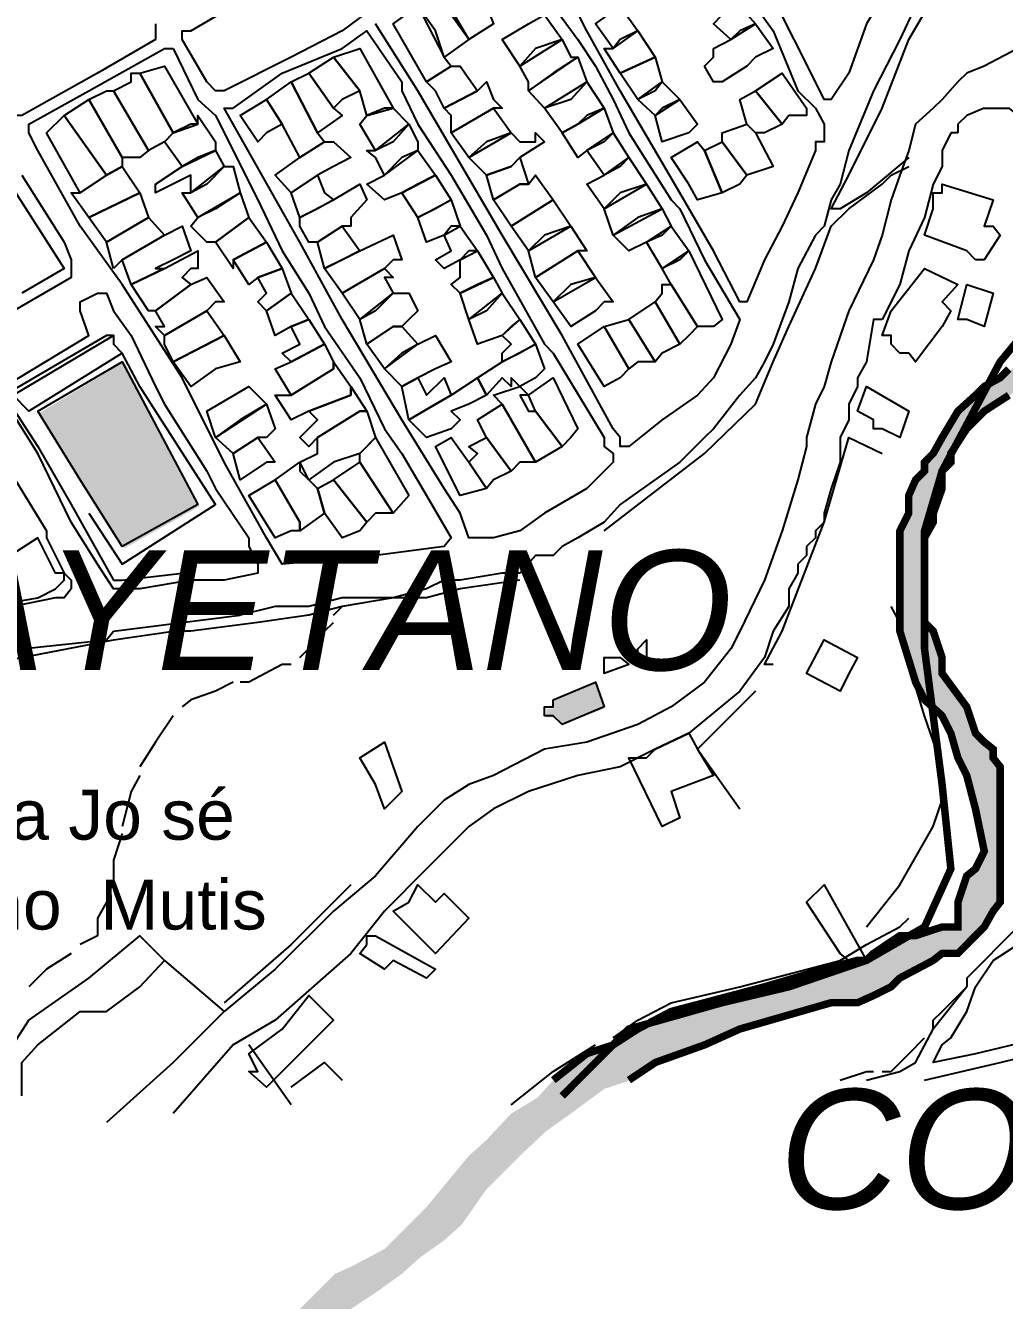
# Model space of a CAD drawing. Header units: millimetres. Extents: x -3588 to 75209, y -3737 to 38254.
# Drawn here: x 5899.6 to 6056.7, y 5026.6 to 5231.1 of the extents above; entities that cross this region are included whole.
import ezdxf

# ---------------------------------------------------------------- set-up
doc = ezdxf.new("R2010")
doc.units = ezdxf.units.MM
for name, color, linetype in [('H', 250, 'Continuous'), ('P', 253, 'Continuous'), ('T', 7, 'Continuous')]:
    doc.layers.add(name, color=color, linetype=linetype)

msp = doc.modelspace()

# ---------------------------------------------------------------- hatches: boundary and pattern name
at = {"layer": 'H', "linetype": 'Continuous'}
for points in [[(6100.851, 5229.929), (6100.851, 5221.751), (6096.899, 5217.798), (6092.658, 5213.845), (6088.705, 5211.013), (6087.296, 5207.076), (6084.752, 5205.652), (6083.343, 5202.835), (6079.118, 5198.882), (6076.574, 5193.521), (6073.741, 5190.688), (6072.333, 5187.871), (6071.213, 5185.327), (6068.38, 5182.51), (6066.972, 5179.966), (6064.427, 5178.557), (6064.427, 5177.149), (6063.019, 5175.741), (6061.61, 5174.316), (6058.794, 5173.196), (6057.657, 5171.788), (6053.416, 5168.955), (6050.888, 5166.426), (6048.055, 5162.185), (6048.055, 5160.777), (6046.647, 5159.641), (6046.647, 5156.824), (6045.239, 5152.871), (6045.239, 5151.463), (6044.102, 5148.63), (6044.102, 5146.102), (6044.102, 5144.677), (6044.102, 5140.452), (6044.102, 5137.908), (6044.102, 5135.091), (6045.239, 5133.667), (6046.647, 5129.714), (6046.647, 5126.897), (6050.888, 5121.536), (6052.008, 5117.583), (6053.416, 5116.175), (6054.841, 5114.766), (6054.841, 5113.342), (6056.249, 5112.222), (6056.249, 5107.981), (6056.249, 5104.028), (6056.249, 5101.211), (6056.249, 5098.667), (6056.249, 5094.442), (6056.249, 5090.489), (6054.841, 5089.064), (6053.416, 5086.248), (6050.888, 5083.703), (6049.463, 5082.295), (6046.647, 5082.295), (6045.239, 5080.887), (6039.877, 5078.342), (6038.469, 5076.934), (6035.924, 5075.525), (6033.092, 5074.117), (6029.139, 5074.117), (6014.191, 5070.164), (6008.814, 5067.331), (6004.589, 5065.923), (6000.636, 5064.803), (5996.683, 5061.97), (5992.442, 5060.562), (5987.081, 5056.609), (5983.128, 5053.792), (5978.903, 5049.839), (5973.542, 5044.478), (5969.589, 5038.829), (5966.756, 5036.284), (5962.803, 5033.468), (5959.987, 5030.923), (5956.034, 5028.09), (5951.793, 5025.274), (5947.84, 5024.153), (5943.615, 5021.321), (5941.07, 5019.912), (5939.662, 5018.504), (5938.254, 5017.368), (5938.254, 5015.96), (5936.845, 5014.551), (5936.845, 5013.143), (5935.709, 5011.719), (5932.892, 5010.598), (5931.468, 5010.598), (5931.468, 5009.19), (5928.94, 5007.766), (5927.515, 5006.357), (5924.699, 5003.829), (5922.154, 5000.996), (5920.746, 4998.179), (5919.337, 4998.179), (5916.521, 4997.043), (5912.568, 4994.226), (5909.735, 4992.818), (5905.782, 4990.274), (5904.374, 4990.274), (5904.374, 4988.865), (5902.966, 4987.441), (5902.966, 4986.033), (5902.966, 4983.504), (5901.829, 4979.263), (5901.829, 4975.31), (5901.829, 4971.069), (5901.829, 4969.949), (5901.829, 4968.541), (5900.421, 4967.116), (5899.013, 4964.3), (5897.604, 4963.179), (5895.06, 4961.755), (5892.243, 4961.755), (5890.819, 4961.755), (5885.457, 4961.755), (5882.641, 4961.755), (5880.096, 4963.179), (5878.688, 4963.179), (5877.28, 4964.3), (5875.871, 4965.708), (5875.871, 4967.116), (5874.735, 4971.069), (5873.327, 4976.718), (5873.327, 4979.263), (5871.918, 4982.08), (5870.494, 4987.441), (5867.965, 4991.394), (5866.541, 4992.818), (5866.541, 4994.226), (5865.133, 4994.226), (5861.18, 4995.635), (5858.363, 4995.635), (5856.955, 4995.635), (5855.547, 4994.226), (5854.41, 4992.818), (5853.002, 4991.394), (5851.594, 4990.274), (5850.169, 4988.865), (5848.761, 4984.624), (5847.641, 4982.08), (5844.808, 4976.718), (5841.991, 4971.069), (5840.855, 4965.708), (5839.447, 4961.755), (5839.447, 4960.347), (5840.855, 4958.938), (5840.855, 4957.53), (5841.991, 4956.394), (5843.4, 4954.985), (5846.216, 4953.577), (5850.169, 4950.744), (5854.41, 4948.216), (5856.955, 4945.383), (5858.363, 4942.855), (5859.771, 4941.43), (5859.771, 4938.614), (5859.771, 4937.205), (5859.771, 4934.661), (5859.771, 4933.252), (5859.771, 4930.42), (5856.955, 4927.891), (5854.41, 4922.53), (5851.594, 4918.289), (5843.4, 4908.975), (5835.222, 4899.372), (5828.436, 4891.195), (5821.667, 4883.001), (5814.897, 4876.231), (5813.761, 4873.687), (5812.352, 4870.87), (5805.567, 4860.131), (5802.75, 4854.77), (5800.206, 4850.545), (5798.797, 4849.121), (5795.981, 4848.001), (5792.028, 4846.592), (5787.787, 4845.168), (5785.242, 4845.168), (5783.834, 4845.168), (5781.017, 4845.168), (5779.881, 4845.168), (5778.473, 4845.168), (5774.248, 4846.592), (5771.703, 4848.001), (5767.462, 4851.953), (5764.917, 4853.362), (5762.101, 4853.362), (5760.693, 4853.362), (5758.148, 4853.362), (5752.787, 4851.953), (5744.593, 4850.545), (5739.232, 4849.121), (5732.462, 4848.001), (5726.813, 4846.592), (5721.451, 4846.592), (5718.907, 4846.592), (5716.09, 4848.001), (5713.273, 4849.121), (5709.321, 4850.545), (5706.488, 4853.362), (5703.943, 4855.906), (5701.127, 4858.723), (5698.582, 4860.131), (5694.357, 4864.084), (5688.996, 4868.325), (5686.163, 4869.446), (5683.619, 4872.278), (5679.394, 4877.639), (5678.257, 4880.456), (5678.257, 4881.88), (5679.394, 4881.88), (5682.21, 4883.001), (5683.619, 4883.001), (5685.043, 4881.88), (5686.163, 4881.88), (5687.572, 4880.456), (5690.404, 4877.639), (5694.357, 4873.687), (5698.582, 4869.446), (5701.127, 4866.917), (5705.368, 4862.676), (5709.321, 4860.131), (5712.137, 4858.723), (5714.682, 4855.906), (5718.907, 4854.77), (5721.451, 4853.362), (5724.268, 4853.362), (5728.221, 4853.362), (5733.598, 4853.362), (5741.776, 4854.77), (5746.017, 4854.77), (5749.97, 4855.906), (5752.787, 4857.315), (5755.331, 4858.723), (5759.556, 4857.315), (5762.101, 4857.315), (5766.342, 4855.906), (5768.87, 4854.77), (5771.703, 4853.362), (5774.248, 4849.121), (5781.017, 4850.545), (5786.667, 4850.545), (5790.619, 4851.953), (5795.981, 4853.362), (5800.206, 4860.131), (5804.159, 4865.493), (5806.991, 4872.278), (5810.944, 4879.048), (5814.897, 4884.409), (5819.122, 4889.77), (5825.892, 4897.964), (5840.855, 4912.928), (5846.216, 4919.697), (5848.761, 4925.058), (5850.169, 4926.467), (5851.594, 4929.299), (5851.594, 4931.844), (5853.002, 4934.661), (5853.002, 4937.205), (5851.594, 4940.022), (5850.169, 4941.43), (5848.761, 4943.975), (5846.216, 4946.791), (5841.991, 4949.624), (5838.038, 4952.169), (5835.222, 4953.577), (5835.222, 4954.985), (5834.086, 4956.394), (5834.086, 4958.938), (5834.086, 4963.179), (5834.086, 4967.116), (5836.63, 4973.902), (5839.447, 4977.855), (5841.991, 4982.08), (5843.4, 4986.033), (5846.216, 4991.394), (5848.761, 4994.226), (5850.169, 4995.635), (5851.594, 4997.043), (5853.002, 4998.179), (5854.41, 4998.179), (5856.955, 4999.588), (5859.771, 4999.588), (5863.724, 4999.588), (5867.965, 4998.179), (5869.086, 4998.179), (5870.494, 4995.635), (5871.918, 4992.818), (5874.735, 4990.274), (5877.28, 4982.08), (5880.096, 4977.855), (5880.096, 4973.902), (5881.505, 4972.493), (5881.505, 4969.949), (5882.641, 4968.541), (5882.641, 4967.116), (5885.457, 4965.708), (5886.866, 4964.3), (5888.29, 4964.3), (5889.41, 4964.3), (5892.243, 4965.708), (5895.06, 4967.116), (5896.196, 4968.541), (5897.604, 4969.949), (5899.013, 4971.069), (5899.013, 4973.902), (5899.013, 4975.31), (5899.013, 4977.855), (5899.013, 4980.671), (5899.013, 4984.624), (5900.421, 4987.441), (5901.829, 4988.865), (5901.829, 4990.274), (5904.374, 4992.818), (5907.19, 4994.226), (5909.735, 4995.635), (5911.143, 4997.043), (5913.976, 4998.179), (5916.521, 4999.588), (5919.337, 5002.404), (5920.746, 5003.829), (5923.29, 5006.357), (5924.699, 5009.19), (5927.515, 5010.598), (5928.94, 5011.719), (5931.468, 5014.551), (5931.468, 5017.368), (5932.892, 5017.368), (5934.301, 5018.504), (5935.709, 5018.504), (5938.254, 5021.321), (5939.662, 5022.729), (5941.07, 5024.153), (5942.479, 5025.274), (5943.615, 5025.274), (5945.023, 5026.682), (5947.84, 5029.515), (5949.264, 5030.923), (5951.793, 5032.043), (5957.17, 5034.876), (5959.987, 5037.693), (5963.94, 5041.645), (5970.709, 5049.839), (5973.542, 5052.368), (5977.495, 5056.609), (5981.72, 5059.154), (5984.264, 5061.97), (5989.914, 5065.923), (5993.867, 5067.331), (5997.82, 5070.164), (6003.453, 5072.693), (6008.814, 5074.117), (6018.144, 5076.934), (6027.73, 5079.478), (6033.092, 5080.887), (6034.516, 5080.887), (6035.924, 5082.295), (6039.877, 5085.128), (6041.286, 5085.128), (6042.694, 5085.128), (6046.647, 5086.248), (6048.055, 5086.248), (6049.463, 5086.248), (6049.463, 5087.656), (6049.463, 5090.489), (6050.888, 5094.442), (6052.008, 5095.85), (6053.416, 5098.667), (6052.008, 5105.452), (6050.888, 5110.814), (6049.463, 5113.342), (6048.055, 5117.583), (6046.647, 5120.128), (6044.102, 5122.944), (6042.694, 5125.777), (6039.877, 5133.667), (6039.877, 5135.091), (6039.877, 5137.908), (6039.877, 5140.452), (6039.877, 5144.677), (6039.877, 5147.222), (6039.877, 5150.039), (6041.286, 5152.871), (6041.286, 5155.416), (6042.694, 5158.233), (6044.102, 5159.641), (6044.102, 5160.777), (6045.239, 5162.185), (6046.647, 5165.002), (6049.463, 5168.955), (6052.008, 5171.788), (6053.416, 5173.196), (6056.249, 5174.316), (6057.657, 5175.741), (6058.794, 5177.149), (6060.202, 5177.149), (6061.61, 5178.557), (6063.019, 5179.966), (6065.563, 5182.51), (6065.563, 5183.918), (6066.972, 5185.327), (6068.38, 5186.751), (6069.788, 5189.28), (6069.788, 5190.688), (6071.213, 5192.112), (6072.333, 5193.521), (6072.333, 5194.641), (6072.333, 5197.474), (6073.741, 5198.882), (6075.165, 5200.29), (6076.574, 5202.835), (6077.982, 5205.652), (6079.118, 5207.076), (6077.982, 5208.196), (6077.982, 5209.604), (6079.118, 5211.013), (6080.527, 5212.437), (6081.935, 5214.966), (6083.343, 5214.966), (6084.752, 5216.39), (6085.888, 5217.798), (6088.705, 5220.615), (6091.537, 5223.16), (6095.49, 5225.976), (6096.899, 5227.401), (6100.851, 5229.929), (6100.851, 5229.929)], [(5915.384, 5147.222), (5901.829, 5168.955), (5915.384, 5177.149), (5927.515, 5153.992), (5915.384, 5147.222), (5915.384, 5147.222)], [(5984.264, 5122.944), (5991.034, 5125.777), (5992.442, 5121.536), (5985.673, 5118.991), (5984.264, 5120.128), (5983.128, 5120.128), (5983.128, 5121.536), (5984.264, 5121.536), (5984.264, 5122.944), (5984.264, 5122.944)]]:
    msp.add_hatch(color=256, dxfattribs=at).paths.add_polyline_path(points)

# ---------------------------------------------------------------- linework, layer by layer
at = {"layer": 'P'}
for points in [[(6026.322, 5276.228), (6028.867, 5270.867), (6031.683, 5266.626), (6033.092, 5262.673), (6037.045, 5255.903), (6042.406, 5247.725), (6041.286, 5246.301), (6038.469, 5242.348), (6037.045, 5235.578), (6034.516, 5231.337), (6031.683, 5223.448), (6028.867, 5219.207), (6027.73, 5219.207), (6026.322, 5222.023), (6019.553, 5235.578), (6012.767, 5246.301), (6005.997, 5257.312), (5999.228, 5270.867), (6000.636, 5271.987), (6020.961, 5284.422), (6022.081, 5284.422), (6022.081, 5281.589), (6026.322, 5276.228)], [(6016.72, 5234.17), (6019.553, 5230.217), (6023.505, 5220.615), (6026.322, 5217.798), (6027.73, 5215.254), (6027.73, 5212.437), (6026.322, 5212.437), (6026.322, 5211.013), (6023.505, 5204.243), (6020.961, 5198.882), (6018.144, 5193.521), (6015.312, 5186.751), (6014.191, 5186.751), (6009.95, 5194.929), (6004.589, 5204.243), (5994.987, 5220.615), (5989.626, 5230.217), (5984.264, 5240.94)], [(5920.458, 5231.337), (5920.458, 5230.217), (5920.458, 5228.809), (5911.143, 5223.448), (5899.013, 5216.662), (5897.604, 5216.662), (5896.196, 5217.798), (5892.243, 5223.448), (5884.049, 5239.531)], [(5981.432, 5238.123), (5988.217, 5228.809), (5991.034, 5224.568), (5993.867, 5219.207), (5996.395, 5213.845), (6003.181, 5203.123), (6004.589, 5201.699), (6008.542, 5193.521), (6014.191, 5183.918), (6012.767, 5179.966), (6009.95, 5174.604), (6007.406, 5171.788), (6001.756, 5167.835), (5996.395, 5163.594), (5994.987, 5163.594), (5994.987, 5165.002), (5993.867, 5166.426), (5985.673, 5181.374), (5976.07, 5197.474), (5962.531, 5220.615), (5955.746, 5231.337)], [(5967.893, 5232.762), (5966.756, 5235.578), (5970.709, 5238.123), (5973.542, 5234.17), (5974.662, 5231.337), (5970.709, 5228.809), (5967.893, 5232.762)], [(5955.746, 5234.17), (5950.385, 5230.217), (5942.207, 5225.976), (5931.468, 5220.615), (5930.06, 5220.615), (5928.651, 5222.023), (5924.699, 5228.809), (5924.699, 5230.217), (5926.107, 5230.217), (5932.892, 5234.17)], [(5966.756, 5225.976), (5967.893, 5224.568), (5963.94, 5222.023), (5958.578, 5231.337), (5962.531, 5234.17), (5966.756, 5225.976)], [(5965.348, 5230.217), (5962.531, 5234.17), (5966.756, 5235.578), (5970.709, 5228.809), (5966.756, 5225.976), (5965.348, 5230.217)], [(5994.987, 5228.809), (5993.867, 5227.401), (5991.034, 5231.337), (5994.987, 5234.17), (5997.82, 5230.217), (5994.987, 5228.809)], [(6014.191, 5230.217), (6012.767, 5228.809), (6009.95, 5231.337), (6011.359, 5232.762), (6014.191, 5234.17), (6016.72, 5231.337), (6014.191, 5230.217)], [(6041.286, 5209.893), (6034.516, 5204.243), (6030.275, 5201.699), (6028.867, 5201.699), (6031.683, 5207.076), (6037.045, 5217.798), (6041.286, 5228.809), (6045.239, 5235.578)], [(6042.406, 5234.17), (6039.877, 5228.809)], [(5981.432, 5227.401), (5978.903, 5224.568), (5976.07, 5228.809), (5980.311, 5231.337), (5982.856, 5232.762), (5985.673, 5228.809), (5981.432, 5227.401)], [(5950.385, 5227.401), (5954.337, 5230.217), (5959.987, 5222.023), (5959.987, 5220.615), (5962.531, 5215.254), (5967.893, 5207.076), (5973.542, 5197.474), (5976.07, 5192.112), (5982.856, 5179.966), (5984.264, 5178.557), (5992.442, 5165.002), (5992.442, 5163.594), (5993.867, 5162.474), (5993.867, 5161.049), (5989.626, 5156.824), (5982.856, 5152.871), (5978.903, 5150.039), (5974.662, 5148.918), (5972.118, 5148.918), (5970.709, 5148.918), (5969.301, 5152.871), (5966.756, 5156.824), (5959.987, 5167.835), (5950.385, 5183.918), (5943.615, 5196.337), (5931.468, 5217.798), (5932.892, 5217.798), (5940.782, 5223.448), (5950.385, 5227.401)], [(5994.987, 5223.448), (5992.442, 5227.401), (5993.867, 5227.401), (5997.82, 5230.217), (6000.636, 5225.976), (5994.987, 5223.448)], [(6016.72, 5225.976), (6015.312, 5224.568), (6011.359, 5222.023), (6009.95, 5222.023), (6008.542, 5224.568), (6009.95, 5225.976), (6009.95, 5227.401), (6012.767, 5228.809), (6016.72, 5231.337), (6019.553, 5227.401), (6016.72, 5225.976)], [(5984.264, 5223.448), (5980.311, 5220.615), (5980.311, 5222.023), (5978.903, 5224.568), (5985.673, 5228.809), (5987.081, 5225.976), (5988.217, 5225.976), (5984.264, 5223.448)], [(6039.877, 5228.809), (6035.636, 5220.615)], [(5923.29, 5227.401), (5927.243, 5219.207), (5930.06, 5216.662), (5936.845, 5203.123), (5940.782, 5194.929), (5945.023, 5188.159), (5947.568, 5182.798), (5953.217, 5174.604), (5957.17, 5166.426), (5959.987, 5162.474), (5963.94, 5155.688), (5967.893, 5148.918), (5966.756, 5147.51), (5955.746, 5146.102), (5940.782, 5144.677), (5938.254, 5148.918), (5931.468, 5161.049), (5924.699, 5174.604), (5915.096, 5189.568), (5908.327, 5198.882), (5901.557, 5211.013), (5900.133, 5213.845), (5900.133, 5215.254), (5909.735, 5220.615), (5921.882, 5227.401), (5923.29, 5227.401)], [(5950.385, 5219.207), (5948.976, 5217.798), (5945.023, 5223.448), (5948.976, 5225.976), (5953.217, 5220.615), (5950.385, 5219.207)], [(5957.17, 5217.798), (5954.337, 5216.662), (5953.217, 5220.615), (5948.976, 5225.976), (5953.217, 5227.401), (5958.578, 5217.798), (5957.17, 5217.798)], [(5987.081, 5219.207), (5982.856, 5217.798), (5980.311, 5220.615), (5988.217, 5225.976), (5989.626, 5222.023), (5987.081, 5219.207)], [(6000.636, 5220.615), (5997.82, 5219.207), (5994.987, 5223.448), (6000.636, 5225.976), (6001.756, 5222.023), (6000.636, 5220.615)], [(6058.794, 5227.401), (6053.416, 5224.568), (6050.6, 5223.448), (6049.191, 5222.023)], [(5926.107, 5215.254), (5923.29, 5213.845), (5917.929, 5223.448), (5921.882, 5224.568), (5927.243, 5215.254), (5926.107, 5215.254)], [(5965.348, 5220.615), (5963.94, 5222.023), (5967.893, 5224.568), (5969.301, 5224.568), (5972.118, 5220.615), (5966.756, 5217.798), (5965.348, 5220.615)], [(5921.882, 5212.437), (5919.337, 5211.013), (5913.688, 5220.615), (5916.521, 5222.023), (5916.521, 5223.448), (5917.929, 5223.448), (5923.29, 5213.845), (5921.882, 5212.437)], [(5946.432, 5213.845), (5947.568, 5212.437), (5943.615, 5209.893), (5940.782, 5215.254), (5938.254, 5219.207), (5942.207, 5222.023), (5946.432, 5213.845)], [(5948.976, 5217.798), (5950.385, 5216.662), (5946.432, 5213.845), (5942.207, 5222.023), (5945.023, 5223.448), (5948.976, 5217.798)], [(5974.662, 5217.798), (5967.893, 5213.845), (5967.893, 5216.662), (5966.756, 5217.798), (5972.118, 5220.615), (5973.542, 5222.023), (5974.662, 5219.207), (5976.07, 5217.798), (5974.662, 5217.798)], [(5989.626, 5216.662), (5988.217, 5215.254), (5985.673, 5213.845), (5982.856, 5217.798), (5989.626, 5222.023), (5992.442, 5217.798), (5989.626, 5216.662)], [(6001.756, 5217.798), (6000.636, 5216.662), (5997.82, 5219.207), (6001.756, 5222.023), (6004.589, 5219.207), (6001.756, 5217.798)], [(6022.081, 5216.662), (6020.961, 5215.254), (6016.72, 5220.615), (6020.961, 5223.448), (6024.914, 5217.798), (6024.914, 5216.662), (6022.081, 5216.662)], [(6049.191, 5222.023), (6046.647, 5219.207)], [(5917.929, 5209.893), (5915.096, 5209.893), (5909.735, 5219.207), (5912.568, 5220.615), (5913.688, 5220.615), (5919.337, 5211.013), (5917.929, 5209.893)], [(6018.144, 5213.845), (6016.72, 5213.845), (6015.312, 5215.254), (6014.191, 5219.207), (6016.72, 5220.615), (6020.961, 5215.254), (6018.144, 5213.845)], [(6035.636, 5220.615), (6031.683, 5211.013)], [(5915.096, 5208.484), (5912.568, 5207.076), (5905.782, 5216.662), (5909.735, 5219.207), (5915.096, 5209.893), (5915.096, 5208.484)], [(5938.254, 5213.845), (5936.845, 5212.437), (5934.013, 5216.662), (5938.254, 5219.207), (5940.782, 5215.254), (5938.254, 5213.845)], [(5958.578, 5212.437), (5955.746, 5211.013), (5953.217, 5215.254), (5954.337, 5216.662), (5958.578, 5217.798), (5961.107, 5215.254), (5958.578, 5212.437)], [(5973.542, 5212.437), (5970.709, 5209.893), (5967.893, 5213.845), (5974.662, 5217.798), (5977.495, 5213.845), (5973.542, 5212.437)], [(5992.442, 5212.437), (5989.626, 5211.013), (5988.217, 5209.893), (5985.673, 5213.845), (5988.217, 5215.254), (5992.442, 5217.798), (5993.867, 5213.845), (5992.442, 5212.437)], [(6005.997, 5213.845), (6001.756, 5212.437), (6000.636, 5216.662), (6004.589, 5219.207), (6007.406, 5215.254), (6005.997, 5213.845)], [(6045.239, 5217.798), (6042.406, 5215.254)], [(6046.647, 5219.207), (6045.239, 5217.798)], [(6053.416, 5217.798), (6050.6, 5216.662), (6049.191, 5215.254)], [(6053.416, 5217.798), (6054.841, 5217.798), (6057.369, 5217.798), (6058.794, 5216.662), (6061.61, 5216.662), (6062.731, 5215.254)], [(5908.327, 5204.243), (5902.966, 5213.845), (5905.782, 5216.662), (5912.568, 5207.076), (5908.327, 5204.243)], [(5927.243, 5209.893), (5924.699, 5208.484), (5921.882, 5212.437), (5923.29, 5213.845), (5927.243, 5215.254), (5927.243, 5216.662), (5930.06, 5212.437), (5930.06, 5211.013), (5927.243, 5209.893)], [(5959.987, 5209.893), (5957.17, 5207.076), (5955.746, 5209.893), (5954.337, 5211.013), (5955.746, 5211.013), (5961.107, 5215.254), (5962.531, 5212.437), (5962.531, 5211.013), (5959.987, 5209.893)], [(5982.856, 5212.437), (5978.903, 5209.893), (5977.495, 5208.484), (5973.542, 5207.076), (5970.709, 5209.893), (5977.495, 5213.845), (5978.903, 5212.437), (5980.311, 5212.437), (5981.432, 5212.437), (5981.432, 5213.845), (5982.856, 5212.437)], [(5994.987, 5208.484), (5992.442, 5207.076), (5989.626, 5211.013), (5993.867, 5213.845), (5996.395, 5209.893), (5994.987, 5208.484)], [(6016.72, 5213.845), (6019.553, 5208.484), (6015.312, 5207.076), (6011.359, 5212.437), (6011.359, 5213.845), (6015.312, 5215.254), (6016.72, 5213.845)], [(6042.406, 5215.254), (6041.286, 5211.013)], [(6048.055, 5213.845), (6046.647, 5211.013)], [(6049.191, 5213.845), (6048.055, 5213.845)], [(6049.191, 5215.254), (6049.191, 5213.845)], [(5948.976, 5208.484), (5946.432, 5207.076), (5942.207, 5204.243), (5939.662, 5207.076), (5943.615, 5209.893), (5947.568, 5212.437), (5948.976, 5212.437), (5951.793, 5209.893), (5948.976, 5208.484)], [(6005.997, 5205.652), (6003.181, 5209.893), (6007.406, 5212.437), (6008.542, 5211.013), (6011.359, 5204.243), (6007.406, 5203.123), (6005.997, 5205.652)], [(6014.191, 5205.652), (6011.359, 5204.243), (6008.542, 5211.013), (6011.359, 5212.437), (6015.312, 5207.076), (6014.191, 5205.652)], [(5928.651, 5205.652), (5926.107, 5204.243), (5926.107, 5207.076), (5920.458, 5204.243), (5920.458, 5205.652), (5924.699, 5208.484), (5930.06, 5211.013), (5931.468, 5208.484), (5928.651, 5205.652)], [(5962.531, 5205.652), (5959.987, 5204.243), (5957.17, 5203.123), (5954.337, 5205.652), (5957.17, 5207.076), (5962.531, 5211.013), (5965.348, 5207.076), (5962.531, 5205.652)], [(5980.311, 5205.652), (5978.903, 5205.652), (5974.662, 5203.123), (5973.542, 5207.076), (5977.495, 5208.484), (5978.903, 5209.893), (5980.311, 5205.652)], [(5994.987, 5204.243), (5992.442, 5201.699), (5989.626, 5205.652), (5992.442, 5207.076), (5996.395, 5209.893), (5999.228, 5205.652), (5994.987, 5204.243)], [(6031.683, 5211.013), (6030.275, 5205.652), (6028.867, 5203.123)], [(6041.286, 5211.013), (6039.877, 5207.076)], [(6046.647, 5209.893), (6046.647, 5208.484), (6045.239, 5205.652)], [(6046.647, 5211.013), (6046.647, 5209.893)], [(5909.735, 5200.29), (5906.918, 5204.243), (5908.327, 5204.243), (5912.568, 5207.076), (5915.096, 5208.484), (5917.929, 5204.243), (5909.735, 5200.29)], [(5930.06, 5201.699), (5927.243, 5200.29), (5924.699, 5204.243), (5926.107, 5204.243), (5931.468, 5208.484), (5932.892, 5208.484), (5934.013, 5204.243), (5930.06, 5201.699)], [(5992.442, 5150.039), (6008.542, 5162.474), (6016.72, 5170.363), (6019.553, 5177.149), (6022.081, 5182.798), (6026.322, 5192.112), (6028.867, 5198.882), (6031.683, 5201.699), (6037.045, 5205.652), (6038.469, 5207.076), (6041.286, 5208.484)], [(5899.013, 5207.076), (5905.782, 5196.337), (5906.918, 5193.521), (5906.918, 5192.112), (5906.918, 5190.688), (5890.819, 5181.374)], [(5896.196, 5207.076), (5905.782, 5192.112), (5899.013, 5188.159)], [(5946.432, 5201.699), (5943.615, 5200.29), (5942.207, 5204.243), (5946.432, 5207.076), (5947.568, 5204.243), (5948.976, 5203.123), (5946.432, 5201.699)], [(5946.432, 5196.337), (5945.023, 5196.337), (5943.615, 5198.882), (5943.615, 5200.29), (5948.976, 5203.123), (5953.217, 5205.652), (5954.337, 5203.123), (5951.793, 5200.29), (5951.793, 5198.882), (5950.385, 5198.882), (5946.432, 5196.337)], [(5965.348, 5201.699), (5962.531, 5200.29), (5959.987, 5204.243), (5965.348, 5207.076), (5967.893, 5203.123), (5965.348, 5201.699)], [(5977.495, 5198.882), (5974.662, 5203.123), (5978.903, 5205.652), (5980.311, 5205.652), (5981.432, 5207.076), (5984.264, 5203.123), (5977.495, 5198.882)], [(5997.82, 5200.29), (5993.867, 5197.474), (5992.442, 5201.699), (5999.228, 5205.652), (6001.756, 5201.699), (5997.82, 5200.29)], [(6039.877, 5207.076), (6038.469, 5203.123)], [(6052.008, 5193.521), (6050.6, 5194.929), (6043.83, 5197.474), (6045.239, 5201.699), (6045.239, 5204.243), (6046.647, 5204.243), (6046.647, 5205.652), (6054.841, 5203.123), (6053.416, 5198.882), (6054.841, 5198.882), (6055.961, 5197.474), (6053.416, 5193.521), (6052.008, 5193.521)], [(6045.239, 5205.652), (6043.83, 5200.29)], [(5912.568, 5196.337), (5909.735, 5200.29), (5917.929, 5204.243), (5919.337, 5200.29), (5912.568, 5196.337)], [(5935.421, 5200.29), (5930.06, 5196.337), (5928.651, 5196.337), (5926.107, 5198.882), (5927.243, 5200.29), (5934.013, 5204.243), (5935.421, 5200.29)], [(5967.893, 5198.882), (5966.756, 5197.474), (5963.94, 5196.337), (5962.531, 5200.29), (5967.893, 5203.123), (5969.301, 5198.882), (5967.893, 5198.882)], [(5982.856, 5197.474), (5980.311, 5194.929), (5977.495, 5198.882), (5984.264, 5203.123), (5987.081, 5198.882), (5982.856, 5197.474)], [(6028.867, 5203.123), (6027.73, 5198.882)], [(6038.469, 5203.123), (6037.045, 5197.474)], [(6001.756, 5197.474), (5999.228, 5196.337), (5996.395, 5194.929), (5993.867, 5197.474), (6001.756, 5201.699), (6003.181, 5198.882), (6001.756, 5197.474)], [(5913.688, 5192.112), (5912.568, 5196.337), (5919.337, 5200.29), (5921.882, 5197.474), (5915.096, 5193.521), (5913.688, 5192.112)], [(5938.254, 5196.337), (5932.892, 5193.521), (5932.892, 5192.112), (5930.06, 5196.337), (5935.421, 5200.29), (5938.254, 5196.337)], [(6043.83, 5200.29), (6041.286, 5194.929)], [(5923.29, 5193.521), (5920.458, 5192.112), (5921.882, 5192.112), (5916.521, 5189.568), (5915.096, 5193.521), (5921.882, 5197.474), (5924.699, 5198.882), (5926.107, 5194.929), (5923.29, 5193.521)], [(5950.385, 5193.521), (5947.568, 5192.112), (5946.432, 5196.337), (5950.385, 5198.882), (5953.217, 5194.929), (5950.385, 5193.521)], [(5958.578, 5193.521), (5957.17, 5192.112), (5950.385, 5188.159), (5947.568, 5192.112), (5953.217, 5194.929), (5958.578, 5197.474), (5959.987, 5193.521), (5958.578, 5193.521)], [(5970.709, 5194.929), (5969.301, 5193.521), (5966.756, 5192.112), (5965.348, 5193.521), (5967.893, 5194.929), (5966.756, 5197.474), (5969.301, 5198.882), (5972.118, 5194.929), (5970.709, 5194.929)], [(5988.217, 5194.929), (5981.432, 5190.688), (5980.311, 5194.929), (5987.081, 5198.882), (5989.626, 5194.929), (5988.217, 5194.929)], [(6004.589, 5193.521), (6001.756, 5192.112), (5999.228, 5196.337), (6003.181, 5198.882), (6005.997, 5194.929), (6004.589, 5193.521)], [(6027.73, 5198.882), (6026.322, 5197.474), (6023.505, 5192.112)], [(6037.045, 5197.474), (6035.636, 5193.521)], [(5926.107, 5192.112), (5924.699, 5190.688), (5926.107, 5189.568), (5920.458, 5185.327), (5919.337, 5185.327), (5916.521, 5189.568), (5921.882, 5192.112), (5927.243, 5194.929), (5927.243, 5192.112), (5926.107, 5192.112)], [(5940.782, 5192.112), (5936.845, 5190.688), (5935.421, 5189.568), (5932.892, 5193.521), (5938.254, 5196.337), (5940.782, 5192.112)], [(5972.118, 5189.568), (5969.301, 5188.159), (5967.893, 5189.568), (5969.301, 5190.688), (5969.301, 5193.521), (5972.118, 5194.929), (5974.662, 5190.688), (5972.118, 5189.568)], [(5987.081, 5189.568), (5984.264, 5186.751), (5981.432, 5190.688), (5988.217, 5194.929), (5991.034, 5190.688), (5987.081, 5189.568)], [(6009.95, 5182.798), (6007.406, 5182.798), (6003.181, 5189.568), (6001.756, 5192.112), (6005.997, 5194.929), (6011.359, 5183.918), (6009.95, 5182.798)], [(6041.286, 5194.929), (6039.877, 5189.568)], [(6035.636, 5193.521), (6031.683, 5185.327)], [(5942.207, 5188.159), (5938.254, 5185.327), (5936.845, 5186.751), (5938.254, 5188.159), (5936.845, 5190.688), (5940.782, 5192.112), (5942.207, 5188.159)], [(5955.746, 5185.327), (5953.217, 5183.918), (5950.385, 5188.159), (5957.17, 5192.112), (5958.578, 5190.688), (5957.17, 5190.688), (5958.578, 5188.159), (5955.746, 5185.327)], [(6023.505, 5192.112), (6022.081, 5186.751), (6019.553, 5179.966), (6018.144, 5177.149)], [(6041.286, 5178.557), (6039.877, 5178.557), (6038.469, 5179.966), (6038.469, 5181.374), (6037.045, 5181.374), (6038.469, 5185.327), (6043.83, 5192.112), (6049.191, 5189.568), (6046.647, 5186.751), (6048.055, 5185.327), (6046.647, 5182.798), (6042.406, 5177.149), (6041.286, 5178.557)], [(5930.06, 5186.751), (5928.651, 5185.327), (5921.882, 5181.374), (5920.458, 5182.798), (5921.882, 5182.798), (5920.458, 5185.327), (5926.107, 5189.568), (5928.651, 5190.688), (5931.468, 5186.751), (5930.06, 5186.751)], [(5973.542, 5185.327), (5970.709, 5183.918), (5969.301, 5188.159), (5974.662, 5190.688), (5976.07, 5188.159), (5973.542, 5185.327)], [(5992.442, 5186.751), (5991.034, 5185.327), (5987.081, 5182.798), (5984.264, 5186.751), (5991.034, 5190.688), (5993.867, 5186.751), (5992.442, 5186.751)], [(6005.997, 5181.374), (6004.589, 5179.966), (6000.636, 5186.751), (6001.756, 5188.159), (6001.756, 5189.568), (6003.181, 5189.568), (6007.406, 5182.798), (6005.997, 5181.374)], [(6039.877, 5189.568), (6037.045, 5183.918)], [(6050.6, 5183.918), (6049.191, 5183.918), (6050.6, 5189.568), (6054.841, 5188.159), (6053.416, 5182.798), (6050.6, 5183.918)], [(5896.196, 5173.196), (5909.735, 5181.374), (5908.327, 5185.327), (5908.327, 5186.751), (5911.143, 5188.159), (5912.568, 5188.159), (5913.688, 5185.327)], [(5945.023, 5183.918), (5942.207, 5182.798), (5939.662, 5181.374), (5938.254, 5185.327), (5942.207, 5188.159), (5945.023, 5183.918)], [(5961.107, 5183.918), (5959.987, 5182.798), (5958.578, 5182.798), (5954.337, 5179.966), (5953.217, 5183.918), (5958.578, 5188.159), (5961.107, 5188.159), (5962.531, 5185.327), (5961.107, 5183.918)], [(5977.495, 5182.798), (5976.07, 5181.374), (5972.118, 5179.966), (5970.709, 5183.918), (5976.07, 5188.159), (5978.903, 5183.918), (5977.495, 5182.798)], [(6001.756, 5178.557), (6000.636, 5177.149), (5996.395, 5183.918), (6000.636, 5186.751), (6004.589, 5179.966), (6001.756, 5178.557)], [(5913.688, 5185.327), (5916.521, 5181.374), (5920.458, 5173.196), (5921.882, 5170.363), (5928.651, 5159.641), (5930.06, 5156.824), (5935.421, 5148.918), (5935.421, 5147.51), (5936.845, 5144.677), (5936.845, 5143.269), (5931.468, 5142.149), (5926.107, 5142.149), (5917.929, 5140.724), (5913.688, 5140.724), (5911.143, 5144.677), (5906.918, 5151.463), (5901.557, 5162.474), (5894.772, 5173.196)], [(5921.882, 5179.966), (5921.882, 5181.374), (5928.651, 5185.327), (5931.468, 5181.374), (5923.29, 5177.149), (5921.882, 5179.966)], [(6031.683, 5185.327), (6028.867, 5177.149)], [(5947.568, 5179.966), (5942.207, 5177.149), (5940.782, 5178.557), (5943.615, 5179.966), (5942.207, 5182.798), (5945.023, 5183.918), (5947.568, 5179.966)], [(5959.987, 5178.557), (5957.17, 5176.013), (5954.337, 5179.966), (5958.578, 5182.798), (5959.987, 5182.798), (5962.531, 5179.966), (5959.987, 5178.557)], [(5978.903, 5178.557), (5976.07, 5177.149), (5976.07, 5178.557), (5977.495, 5179.966), (5976.07, 5181.374), (5978.903, 5183.918), (5981.432, 5179.966), (5978.903, 5178.557)], [(5994.987, 5174.604), (5992.442, 5173.196), (5988.217, 5179.966), (5992.442, 5182.798), (5996.395, 5176.013), (5994.987, 5174.604)], [(5997.82, 5177.149), (5996.395, 5176.013), (5992.442, 5182.798), (5996.395, 5183.918), (6000.636, 5177.149), (5997.82, 5177.149)], [(6037.045, 5183.918), (6035.636, 5183.918), (6034.516, 5177.149), (6033.092, 5174.604)], [(5913.688, 5181.374), (5912.568, 5181.374), (5896.196, 5171.788), (5901.557, 5163.594), (5906.918, 5154.28), (5913.688, 5142.149), (5915.096, 5142.149), (5924.699, 5143.269), (5926.107, 5142.149)], [(5913.688, 5179.966), (5915.096, 5178.557), (5900.133, 5169.243), (5897.604, 5171.788), (5913.688, 5181.374), (5913.688, 5179.966)], [(5930.06, 5176.013), (5926.107, 5173.196), (5923.29, 5177.149), (5931.468, 5181.374), (5934.013, 5177.149), (5930.06, 5176.013)], [(5965.348, 5176.013), (5962.531, 5174.604), (5959.987, 5173.196), (5957.17, 5176.013), (5962.531, 5179.966), (5965.348, 5181.374), (5967.893, 5177.149), (5965.348, 5176.013)], [(5909.735, 5152.871), (5915.096, 5144.677), (5930.06, 5154.28), (5917.929, 5173.196), (5915.096, 5178.557), (5913.688, 5179.966)], [(5948.976, 5176.013), (5942.207, 5171.788), (5939.662, 5176.013), (5942.207, 5177.149), (5947.568, 5179.966), (5948.976, 5177.149), (5948.976, 5176.013)], [(5981.432, 5174.604), (5978.903, 5173.196), (5977.495, 5174.604), (5977.495, 5173.196), (5976.07, 5174.604), (5973.542, 5171.788), (5972.118, 5174.604), (5976.07, 5177.149), (5981.432, 5179.966), (5982.856, 5176.013), (5981.432, 5174.604)], [(5908.327, 5158.233), (5901.557, 5169.243), (5915.096, 5177.149), (5927.243, 5154.28), (5915.096, 5147.51), (5908.327, 5158.233)], [(5951.793, 5173.196), (5951.793, 5171.788), (5945.023, 5169.243), (5942.207, 5167.835), (5939.662, 5171.788), (5942.207, 5171.788), (5948.976, 5176.013), (5948.976, 5177.149), (5951.793, 5173.196)], [(6018.144, 5177.149), (6016.72, 5174.604), (6014.191, 5171.788)], [(6028.867, 5177.149), (6027.73, 5173.196)], [(5965.348, 5170.363), (5961.107, 5167.835), (5959.987, 5173.196), (5962.531, 5174.604), (5963.94, 5171.788), (5966.756, 5174.604), (5967.893, 5171.788), (5965.348, 5170.363)], [(5970.709, 5170.363), (5967.893, 5169.243), (5969.301, 5167.835), (5967.893, 5166.426), (5963.94, 5165.002), (5961.107, 5167.835), (5967.893, 5171.788), (5972.118, 5174.604), (5973.542, 5171.788), (5970.709, 5170.363)], [(5987.081, 5165.002), (5985.673, 5163.594), (5981.432, 5169.243), (5980.311, 5171.788), (5984.264, 5174.604), (5988.217, 5166.426), (5987.081, 5165.002)], [(6033.092, 5174.604), (6033.092, 5173.196), (6031.683, 5170.363)], [(5934.013, 5167.835), (5930.06, 5165.002), (5928.651, 5169.243), (5935.421, 5173.196), (5938.254, 5170.363), (5934.013, 5167.835)], [(5953.217, 5169.243), (5946.432, 5165.002), (5945.023, 5163.594), (5943.615, 5165.002), (5946.432, 5167.835), (5945.023, 5169.243), (5951.793, 5171.788), (5951.793, 5173.196), (5954.337, 5169.243), (5953.217, 5169.243)], [(5978.903, 5171.788), (5980.311, 5169.243), (5981.432, 5169.243), (5985.673, 5163.594), (5981.432, 5161.049), (5976.07, 5170.363), (5974.662, 5171.788), (5978.903, 5173.196), (5980.311, 5171.788), (5978.903, 5171.788)], [(6027.73, 5173.196), (6026.322, 5170.363)], [(6037.045, 5166.426), (6035.636, 5166.426), (6035.636, 5167.835), (6033.092, 5169.243), (6034.516, 5173.196), (6041.286, 5169.243), (6039.877, 5165.002), (6037.045, 5166.426)], [(6014.191, 5171.788), (6009.95, 5166.426)], [(5938.254, 5165.002), (5936.845, 5165.002), (5932.892, 5162.474), (5930.06, 5165.002), (5938.254, 5170.363), (5939.662, 5166.426), (5938.254, 5165.002)], [(5955.746, 5165.002), (5953.217, 5162.474), (5948.976, 5161.049), (5945.023, 5158.233), (5943.615, 5161.049), (5946.432, 5162.474), (5946.432, 5165.002), (5953.217, 5169.243), (5954.337, 5169.243), (5955.746, 5165.002)], [(5978.903, 5161.049), (5977.495, 5159.641), (5973.542, 5165.002), (5972.118, 5167.835), (5976.07, 5170.363), (5981.432, 5161.049), (5978.903, 5161.049)], [(6026.322, 5170.363), (6024.914, 5165.002)], [(6031.683, 5170.363), (6031.683, 5167.835)], [(6009.95, 5166.426), (6008.542, 5165.002), (6004.589, 5161.049)], [(6031.683, 5167.835), (6030.275, 5165.002), (6030.275, 5163.594)], [(5939.662, 5161.049), (5938.254, 5161.049), (5934.013, 5158.233), (5932.892, 5162.474), (5936.845, 5165.002), (5939.662, 5161.049)], [(5961.107, 5155.688), (5958.578, 5152.871), (5953.217, 5161.049), (5953.217, 5162.474), (5954.337, 5163.594), (5955.746, 5165.002), (5961.107, 5155.688)], [(5970.709, 5161.049), (5973.542, 5156.824), (5969.301, 5155.688), (5965.348, 5163.594), (5967.893, 5165.002), (5970.709, 5161.049)], [(5974.662, 5158.233), (5973.542, 5156.824), (5970.709, 5161.049), (5972.118, 5162.474), (5970.709, 5163.594), (5973.542, 5165.002), (5977.495, 5159.641), (5974.662, 5158.233)], [(6020.961, 5133.955), (6027.73, 5151.463), (6031.683, 5165.002), (6037.045, 5162.474)], [(6024.914, 5165.002), (6024.914, 5163.594)], [(6024.914, 5163.594), (6023.505, 5158.233), (6020.961, 5150.039)], [(6030.275, 5163.594), (6030.275, 5161.049), (6028.867, 5156.824)], [(5896.196, 5161.049), (5902.966, 5150.039), (5902.966, 5148.918), (5905.782, 5143.269), (5906.918, 5142.149), (5906.918, 5140.724), (5905.782, 5139.316), (5904.374, 5139.316), (5897.604, 5137.908)], [(5943.615, 5159.641), (5945.023, 5158.233), (5946.432, 5156.824), (5947.568, 5152.871), (5943.615, 5150.039), (5943.615, 5151.463), (5939.662, 5158.233), (5943.615, 5161.049), (5943.615, 5159.641)], [(5955.746, 5152.871), (5954.337, 5151.463), (5948.976, 5158.233), (5953.217, 5161.049), (5958.578, 5152.871), (5955.746, 5152.871)], [(6004.589, 5161.049), (5994.987, 5154.28), (5992.442, 5151.463)], [(5942.207, 5150.039), (5939.662, 5148.918), (5935.421, 5155.688), (5939.662, 5158.233), (5943.615, 5151.463), (5943.615, 5150.039), (5942.207, 5150.039)], [(5953.217, 5150.039), (5950.385, 5148.918), (5947.568, 5152.871), (5946.432, 5156.824), (5948.976, 5158.233), (5954.337, 5151.463), (5953.217, 5150.039)], [(6028.867, 5156.824), (6027.73, 5152.871), (6027.73, 5151.463)], [(5992.442, 5151.463), (5988.217, 5148.918), (5985.673, 5147.51)], [(6020.961, 5150.039), (6018.144, 5142.149)], [(6027.73, 5151.463), (6026.322, 5150.039), (6026.322, 5148.918)], [(5882.641, 5136.499), (5888.002, 5136.499), (5893.363, 5137.908), (5901.557, 5139.316), (5904.374, 5140.724), (5905.782, 5142.149), (5905.782, 5143.269), (5904.374, 5143.269), (5901.557, 5148.918), (5886.594, 5139.316), (5881.232, 5136.499), (5881.232, 5137.908)], [(6026.322, 5148.918), (6024.914, 5147.51)], [(5981.432, 5146.102), (5978.903, 5143.269), (5976.07, 5143.269)], [(5982.856, 5146.102), (5981.432, 5146.102)], [(5985.673, 5147.51), (5984.264, 5146.102), (5982.856, 5146.102)], [(6024.914, 5147.51), (6024.914, 5146.102), (6023.505, 5144.677)], [(6023.505, 5144.677), (6023.505, 5143.269)], [(5978.903, 5142.149), (5969.301, 5140.724), (5963.94, 5139.316), (5958.578, 5139.316), (5950.385, 5137.908)], [(5966.756, 5142.149), (5963.94, 5140.724)], [(5969.301, 5142.149), (5966.756, 5142.149)], [(5976.07, 5143.269), (5969.301, 5142.149)], [(6018.144, 5142.149), (6014.191, 5133.955)], [(6023.505, 5143.269), (6022.081, 5140.724), (6022.081, 5139.316)], [(5963.94, 5140.724), (5958.578, 5139.316)], [(5950.385, 5137.908), (5945.023, 5136.499), (5936.845, 5135.363), (5926.107, 5133.955), (5923.29, 5133.955)], [(5945.023, 5137.908), (5939.662, 5137.908), (5934.013, 5136.499)], [(5950.385, 5139.316), (5945.023, 5137.908)], [(5948.976, 5136.499), (5950.385, 5137.908)], [(5955.746, 5139.316), (5950.385, 5139.316)], [(5958.578, 5139.316), (5955.746, 5139.316)], [(6022.081, 5137.908), (6019.553, 5133.955)], [(6022.081, 5139.316), (6022.081, 5137.908)], [(6039.877, 5133.955), (6039.877, 5135.363), (6038.469, 5137.908)], [(5913.688, 5133.955), (5934.013, 5136.499)], [(5808.112, 5101.499), (5810.944, 5102.62), (5812.064, 5105.452), (5813.473, 5106.861), (5814.897, 5109.389), (5814.897, 5112.222), (5814.897, 5113.63), (5816.305, 5115.039), (5817.714, 5116.175), (5820.258, 5117.583), (5824.483, 5117.583), (5852.714, 5122.944), (5873.039, 5127.185), (5892.243, 5129.714), (5899.013, 5131.138), (5912.568, 5132.547), (5913.688, 5133.955)], [(5892.243, 5128.594), (5899.013, 5129.714), (5913.688, 5132.547), (5923.29, 5133.955)], [(6014.191, 5133.955), (6012.767, 5131.138), (6008.542, 5125.777), (6003.181, 5121.824), (5997.82, 5118.991), (5989.626, 5116.175), (5982.856, 5115.039), (5974.662, 5110.814), (5970.709, 5109.389), (5966.756, 5106.861), (5962.531, 5102.62), (5955.746, 5094.714), (5948.976, 5089.064), (5939.662, 5079.75), (5931.468, 5072.981), (5923.29, 5064.803), (5912.568, 5055.201)], [(6019.553, 5133.955), (6018.144, 5129.714), (6014.191, 5124.353), (6005.997, 5117.583), (6000.636, 5115.039), (5994.987, 5112.222), (5988.217, 5110.814), (5980.311, 5108.269), (5974.662, 5105.452), (5970.709, 5102.62), (5963.94, 5095.85), (5957.17, 5089.064), (5951.793, 5082.295), (5939.662, 5071.572), (5932.892, 5067.619), (5923.29, 5056.609)], [(5943.615, 5129.714), (5946.432, 5132.547), (5947.568, 5133.955)], [(5947.568, 5133.955), (5948.976, 5135.363)], [(6019.553, 5128.594), (6018.144, 5128.594), (6020.961, 5133.955)], [(6034.516, 5086.536), (6039.877, 5093.305), (6045.239, 5102.62), (6046.647, 5106.861), (6046.647, 5112.222), (6043.83, 5120.4), (6041.286, 5128.594), (6039.877, 5133.955)], [(5997.82, 5131.138), (5999.228, 5132.547), (5999.228, 5129.714), (5997.82, 5129.714), (5997.82, 5131.138)], [(6031.683, 5127.185), (6030.275, 5124.353), (6024.914, 5127.185), (6027.73, 5132.547), (6033.092, 5129.714), (6031.683, 5127.185)], [(6058.794, 5132.547), (6060.202, 5127.185), (6061.61, 5120.4), (6060.202, 5100.075), (6060.202, 5093.305), (6058.794, 5086.536), (6050.6, 5078.342), (6050.6, 5076.934)], [(5992.442, 5128.594), (5992.442, 5129.714), (5994.987, 5129.714), (5996.395, 5128.594), (5992.442, 5127.185), (5992.442, 5128.594)], [(6076.286, 5074.389), (6073.741, 5074.389), (6068.38, 5071.572), (6062.731, 5068.74), (6052.008, 5066.211), (6045.239, 5064.803), (6046.647, 5067.619), (6048.055, 5068.74), (6050.6, 5072.981), (6052.008, 5076.934), (6054.841, 5081.175), (6058.794, 5083.703), (6060.202, 5087.944), (6061.61, 5095.85), (6062.731, 5104.028), (6062.731, 5115.039), (6064.155, 5118.991), (6062.731, 5122.944), (6061.61, 5129.714)], [(5942.207, 5128.594), (5940.782, 5128.594), (5935.421, 5125.777), (5934.013, 5125.777)], [(5932.892, 5125.777), (5930.06, 5124.353), (5926.107, 5122.944), (5924.699, 5121.824)], [(5984.264, 5122.944), (5991.034, 5125.777), (5992.442, 5121.824), (5985.673, 5118.991), (5984.264, 5120.4), (5982.856, 5120.4), (5982.856, 5121.824), (5984.264, 5121.824), (5984.264, 5122.944), (5984.264, 5122.944)], [(6016.72, 5124.353), (6007.406, 5115.039), (6014.191, 5105.452)], [(5923.29, 5120.4), (5920.458, 5116.175), (5917.929, 5112.222)], [(5999.228, 5113.63), (6000.636, 5115.039), (6005.997, 5117.583), (6007.406, 5115.039), (6009.95, 5110.814), (6003.181, 5108.269), (6004.589, 5104.028), (6001.756, 5102.62), (5996.395, 5113.63), (5999.228, 5113.63)], [(5955.746, 5109.389), (5953.217, 5113.63), (5957.17, 5116.175), (5959.987, 5108.269), (5957.17, 5105.452), (5955.746, 5109.389)], [(5917.929, 5110.814), (5916.521, 5108.269), (5915.096, 5102.62)], [(5915.096, 5101.499), (5913.688, 5097.258), (5913.688, 5093.305), (5912.568, 5091.897)], [(5951.793, 5093.305), (5942.207, 5083.703), (5931.468, 5074.389)], [(5961.107, 5090.489), (5962.531, 5093.305), (5965.348, 5090.489), (5966.756, 5091.897), (5970.709, 5087.944), (5965.348, 5082.295), (5958.578, 5089.064), (5961.107, 5090.489)], [(6031.683, 5081.175), (6030.275, 5082.295), (6024.914, 5090.489), (6027.73, 5093.305), (6034.516, 5081.175), (6033.092, 5081.175), (6031.683, 5081.175)], [(5912.568, 5090.489), (5911.143, 5087.944), (5911.143, 5085.128), (5908.327, 5083.703)], [(5993.867, 5068.74), (5997.82, 5071.572), (6003.181, 5074.389), (6014.191, 5076.934), (6030.275, 5081.175), (6034.516, 5083.703), (6039.877, 5086.536), (6041.286, 5087.944)], [(5893.363, 5060.85), (5894.772, 5063.379), (5900.133, 5071.572), (5909.735, 5078.342), (5917.929, 5085.128), (5921.882, 5081.175)], [(5954.337, 5083.703), (5954.337, 5085.128), (5955.746, 5085.128), (5965.348, 5079.75), (5963.94, 5078.342), (5958.578, 5081.175), (5957.17, 5079.75), (5953.217, 5082.295), (5954.337, 5083.703)], [(5899.013, 5059.426), (5899.013, 5064.803), (5901.557, 5067.619), (5908.327, 5072.981), (5912.568, 5072.981), (5917.929, 5076.934), (5921.882, 5081.175)], [(5906.918, 5082.295), (5902.966, 5079.75), (5900.133, 5076.934)], [(5921.882, 5081.175), (5931.468, 5072.981)], [(6050.6, 5076.934), (6045.239, 5070.164)], [(6045.239, 5070.164), (6045.239, 5071.572), (6046.647, 5072.981), (6050.6, 5076.934)], [(5940.782, 5070.164), (5945.023, 5075.525), (5948.976, 5071.572), (5938.254, 5060.85), (5935.421, 5063.379), (5936.845, 5063.379), (5935.421, 5066.211), (5940.782, 5070.164)], [(6043.83, 5061.97), (6055.961, 5064.803), (6061.61, 5066.211), (6068.38, 5068.74), (6072.333, 5071.572), (6077.694, 5072.981), (6079.118, 5072.981)], [(6037.045, 5063.379), (6038.469, 5063.379), (6041.286, 5066.211), (6043.83, 5068.74)], [(6039.877, 5063.379), (6042.406, 5064.803), (6045.239, 5070.164)], [(5942.207, 5058.017), (5935.421, 5067.619)], [(5977.495, 5058.017), (5984.264, 5063.379), (5991.034, 5067.619)], [(5942.207, 5060.85), (5947.568, 5064.803), (5950.385, 5061.97)], [(6030.275, 5061.97), (6034.516, 5063.379), (6035.636, 5063.379)], [(6034.516, 5061.97), (6039.877, 5063.379)]]:
    msp.add_lwpolyline(points, dxfattribs=at)
at = {"layer": 'P', "const_width": 1.2}
for points in [[(5985.673, 5059.426), (5992.442, 5066.211), (5996.395, 5070.164), (6011.359, 5074.389), (6022.081, 5076.934), (6034.516, 5081.175), (6043.83, 5086.536), (6048.055, 5095.85), (6046.647, 5109.389), (6043.83, 5131.138), (6043.83, 5150.039), (6046.647, 5159.641), (6055.961, 5177.149), (6069.516, 5193.521), (6077.694, 5201.699), (6084.48, 5213.845), (6098.019, 5224.568), (6107.621, 5234.17), (6119.768, 5242.348), (6131.899, 5246.301)], [(6107.621, 5234.17), (6098.019, 5224.568), (6084.48, 5213.845), (6077.694, 5201.699), (6069.516, 5193.521), (6055.961, 5177.149), (6046.647, 5159.641), (6043.83, 5150.039), (6043.83, 5131.138), (6046.647, 5109.389), (6048.055, 5095.85), (6043.83, 5086.536), (6034.516, 5081.175), (6022.081, 5076.934), (6011.359, 5074.389), (5996.395, 5070.164), (5994.987, 5068.74), (5992.442, 5066.211), (5985.673, 5059.426)], [(5984.264, 5061.97), (5989.626, 5066.211), (5993.867, 5067.619), (5997.82, 5070.164), (6003.181, 5072.981), (6008.542, 5074.389), (6018.144, 5076.934), (6027.73, 5079.75), (6033.092, 5081.175), (6034.516, 5081.175), (6035.636, 5082.295), (6039.877, 5085.128), (6041.286, 5085.128), (6042.406, 5085.128), (6046.647, 5086.536), (6048.055, 5086.536), (6049.191, 5086.536), (6049.191, 5087.944), (6049.191, 5090.489), (6050.6, 5094.714), (6052.008, 5095.85), (6053.416, 5098.667), (6052.008, 5105.452), (6050.6, 5110.814), (6049.191, 5113.63), (6048.055, 5117.583), (6046.647, 5120.4), (6043.83, 5122.944), (6042.406, 5125.777), (6039.877, 5133.955), (6039.877, 5135.363), (6039.877, 5137.908), (6039.877, 5140.724), (6039.877, 5144.677), (6039.877, 5147.51), (6039.877, 5150.039), (6041.286, 5152.871), (6041.286, 5155.688), (6042.406, 5158.233), (6043.83, 5159.641), (6043.83, 5161.049), (6045.239, 5162.474), (6046.647, 5165.002), (6049.191, 5169.243), (6052.008, 5171.788), (6053.416, 5173.196), (6055.961, 5174.604), (6057.369, 5176.013)], [(6057.369, 5171.788), (6053.416, 5169.243), (6050.6, 5166.426), (6048.055, 5162.474), (6048.055, 5161.049), (6046.647, 5159.641), (6046.647, 5156.824), (6045.239, 5152.871), (6045.239, 5151.463), (6043.83, 5148.918), (6043.83, 5146.102), (6043.83, 5144.677), (6043.83, 5140.724), (6043.83, 5137.908), (6043.83, 5135.363), (6045.239, 5133.955), (6046.647, 5129.714), (6046.647, 5127.185), (6050.6, 5121.824), (6052.008, 5117.583), (6053.416, 5116.175), (6054.841, 5115.039), (6054.841, 5113.63), (6055.961, 5112.222), (6055.961, 5108.269), (6055.961, 5104.028), (6055.961, 5101.499), (6055.961, 5098.667), (6055.961, 5094.714), (6055.961, 5090.489), (6054.841, 5089.064), (6053.416, 5086.536), (6050.6, 5083.703), (6049.191, 5082.295), (6046.647, 5082.295), (6045.239, 5081.175), (6039.877, 5078.342), (6038.469, 5076.934), (6035.636, 5075.525), (6033.092, 5074.389), (6028.867, 5074.389), (6014.191, 5070.164), (6008.542, 5067.619), (6004.589, 5066.211), (6000.636, 5064.803), (5996.395, 5061.97)]]:
    msp.add_lwpolyline(points, dxfattribs=at)

# ---------------------------------------------------------------- texts
at = {"layer": 'T', "attachment_point": 1}
for s, insert, char_height in [('{\\fArial|b0|i1|c0|p18;SAN CAYETANO}', (5802.862, 5146.934), 19.20446), ('{\\fArial|b0|i0|c0|p18;Escue la Jo sé}', (5860.476, 5108.525), 8.00186), ('{\\fArial|b0|i0|c0|p18;Ce lestino  Mutis}', (5855.675, 5094.122), 8.00186), ('{\\fArial|b0|i1|c0|p18;COMUNEROS}', (6020.513, 5060.514), 19.20446)]:
    msp.add_mtext(s, dxfattribs=dict(at, insert=insert, char_height=char_height))

doc.saveas('drawing.dxf')
